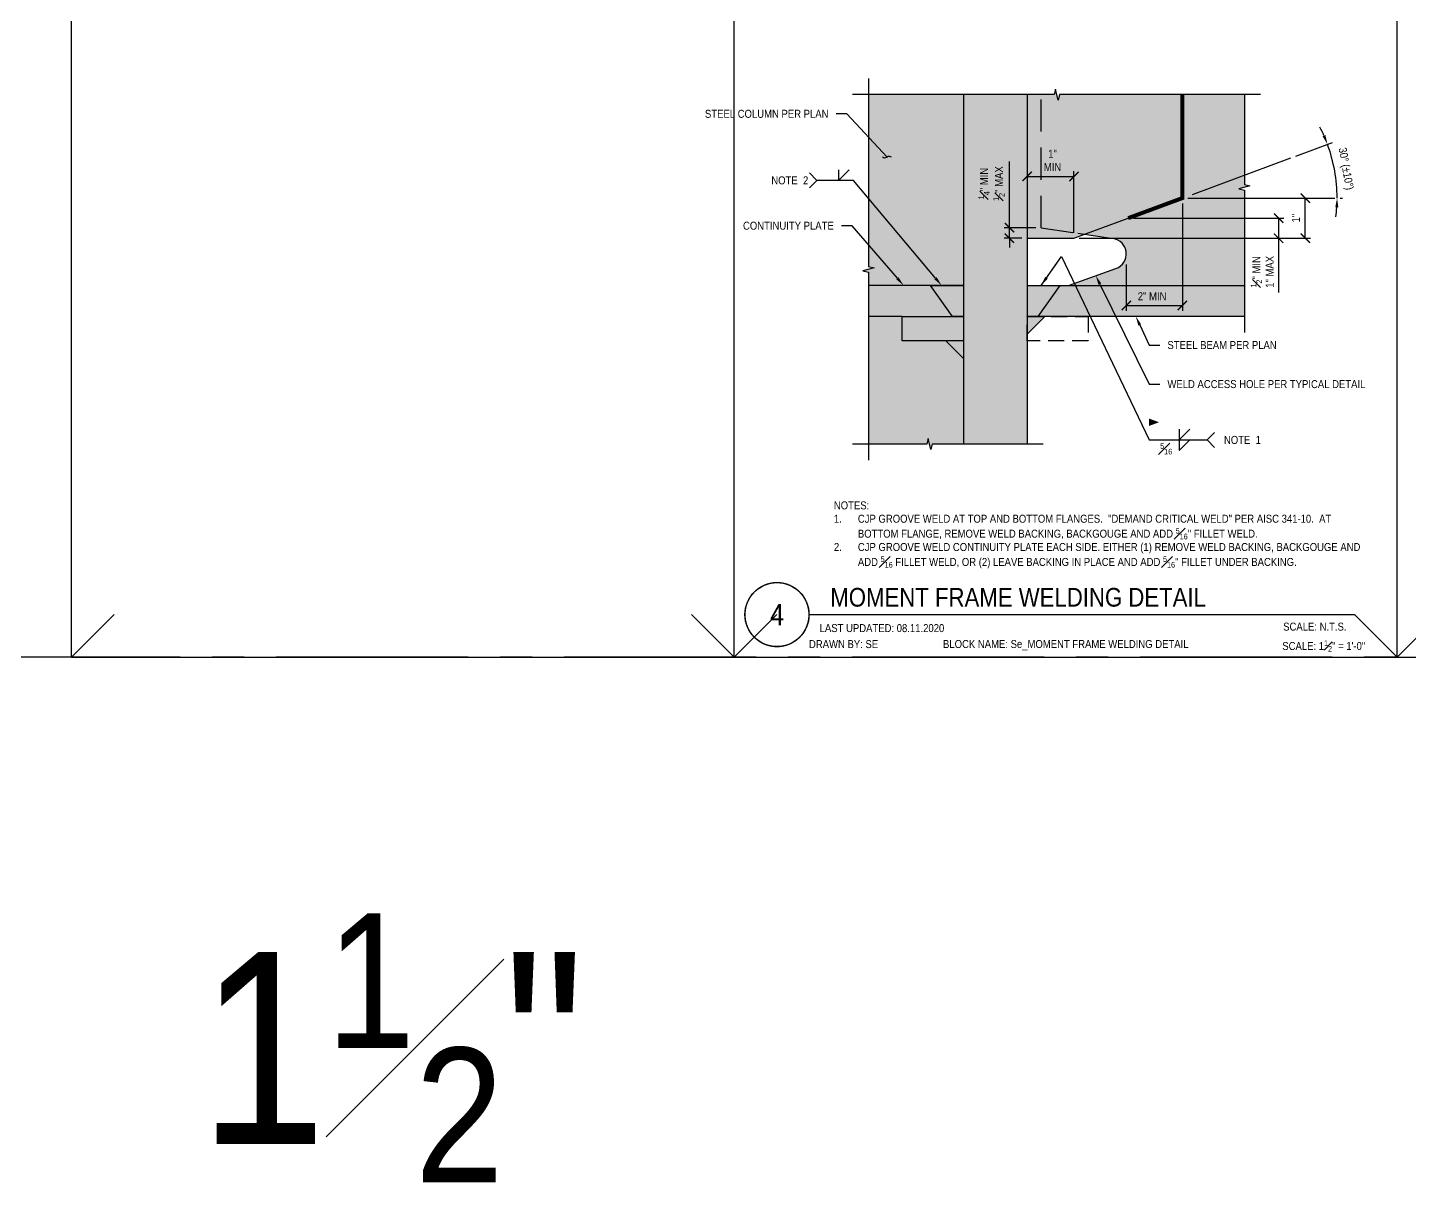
# Model space of a CAD drawing. Header units: inches. Extents: x -16404 to 14624, y -1591 to 16152.
# Drawn here: x 751.2 to 880.8, y 13150.8 to 13259 of the extents above; entities that cross this region are included whole.
import ezdxf
from ezdxf import colors
from ezdxf.entities.mleader import LeaderData, LeaderLine
from ezdxf.enums import TextEntityAlignment as Align
from ezdxf.math import Vec2, Vec3

# ---------------------------------------------------------------- set-up
doc = ezdxf.new("R2010")
doc.units = ezdxf.units.IN
doc.header["$LTSCALE"] = 24
doc.header["$MEASUREMENT"] = 0
for name, pattern in [('CENTER2', [1.125, 0.75, -0.125, 0.125, -0.125]), ('DASHED2', [0.375, 0.25, -0.125]), ('HIDDEN2', [0.1875, 0.125, -0.0625]), ('HIDDEN4', [0.09375, 0.0625, -0.03125])]:
    doc.linetypes.add(name, pattern=pattern)
doc.layers.get('0').update_dxf_attribs({"linetype": 'CONTINUOUS'})
doc.layers.get('DefPoints').update_dxf_attribs({"color": 251, "linetype": 'CONTINUOUS'})
doc.layers.add('DESIGNER COMMENTS', color=221, linetype='CONTINUOUS', plot=False)
doc.layers.add('S-ANNO-GRID-NONPLOT', color=251, linetype='CONTINUOUS', plot=False)
for name, color, linetype in [('S-ANNO-DIMS', 2, 'CONTINUOUS'), ('S-ANNO-NOTE', 4, 'CONTINUOUS'), ('S-BREAK', 2, 'CONTINUOUS'), ('S-STEEL', 4, 'CONTINUOUS'), ('S-TYP DETAIL BLOCKS', 1, 'CONTINUOUS')]:
    doc.layers.add(name, color=color, linetype=linetype)
doc.layers.add('S-HATCH2', color=2, linetype='CONTINUOUS', transparency=0.5)
doc.layers.add('S-POCHE-227', color=7, linetype='CONTINUOUS', true_color=0xe3e3e3, transparency=0.8)
doc.layers.add('S-POCHE-237', color=7, linetype='CONTINUOUS', true_color=0xededed, transparency=0.8)
doc.styles.add('Arial', font='arial.ttf', dxfattribs={"width": 0.85})
doc.dimstyles.new('DIM-8', dxfattribs={"dimscale": 8, "dimtxt": 0.09375, "dimasz": 0.109375, "dimexe": 0.0625, "dimexo": 0.0625, "dimgap": 0.0625, "dimtad": 1, "dimdec": 4, "dimzin": 11, "dimdsep": 46, "dimlunit": 4, "dimtxsty": 'Arial', "dimblk": 'ARCHTICK', "dimcen": 0.125, "dimclrd": 256, "dimclre": 256, "dimclrt": 4, "dimadec": 0, "dimazin": 0, "dimtfac": 0.75, "dimtdec": 4, "dimtmove": 0, "dimatfit": 3, "dimfxl": 1, "dimfrac": 1, "dimtolj": 1, "dimtzin": 0, "dimarcsym": 0})
doc.dimstyles.new('DIM-8$0', dxfattribs={"dimscale": 8, "dimtxt": 0.09375, "dimasz": 0.109375, "dimexe": 0.0625, "dimexo": 0.0625, "dimgap": 0.0625, "dimtad": 1, "dimdec": 4, "dimzin": 11, "dimdsep": 46, "dimlunit": 4, "dimtxsty": 'Arial', "dimblk1": 'ARCHTICK', "dimblk2": 'ARCHTICK', "dimsah": 1, "dimcen": 0.125, "dimdle": 0.0625, "dimclrd": 256, "dimclre": 256, "dimclrt": 4, "dimadec": 0, "dimazin": 0, "dimtfac": 1, "dimtdec": 4, "dimtmove": 0, "dimatfit": 3, "dimldrblk": 'ARCHTICK', "dimfxl": 1, "dimtolj": 1, "dimtzin": 11, "dimarcsym": 0})

# ---------------------------------------------------------------- blocks, each defined once
blk = doc.blocks.new('Se_24x36_DETAILS_GRID')
for p, q in [((-3.5066282411666e-15, 3.730349362740526e-14), (-3.5066282411666e-15, 7.66666666666671)), ((7.767424906270946, 4.707345624410664e-14), (7.767424906270946, 7.66666666666672)), ((15.53484981254195, 1.039168751049147e-13), (15.53484981254195, 7.666666666666777)), ((5.68e-14, 5.68e-14), (0.5000000000221121, 0.500000000022217)), ((7.767424906271003, 5.87e-14), (8.267424906293057, 0.5000000000222189)), ((15.53484981254195, 5.68e-14), (16.034849812564, 0.500000000022217)), ((3.552713678800501e-15, 6.039613253960852e-14), (7.767424906270949, 5.684341886080801e-14)), ((7.76742490627095, 6.039613253960852e-14), (15.5348498125419, 5.684341886080801e-14)), ((15.53484981254189, 6.039613253960852e-14), (23.30227471881284, 5.684341886080801e-14))]:
    blk.add_line(p, q)
at = {"linetype": 'DASHED2', "ltscale": 0.5}
for p, q in [((7.767424906270946, 5.599999999999999e-14), (7.267424906248898, 0.5000000000222162)), ((15.53484981254189, 5.599999999999999e-14), (15.03484981251985, 0.5000000000222162))]:
    blk.add_line(p, q, dxfattribs=at)
blk = doc.blocks.new('_ARCHTICK')
at = {"color": 0, "linetype": 'ByBlock', "const_width": 0.15}
blk.add_lwpolyline([(-0.5, -0.5), (0.5, 0.5)], dxfattribs=at)
blk = doc.blocks.new('*D2437')
at = {"layer": 'DefPoints', "color": 0, "transparency": 16777216}
for p in [(37.9997259724114, 39.03191208982207), (32.74344197618848, 33.30979605613356), (37.9997259724114, 28.95463539764023)]:
    blk.add_point(p, dxfattribs=at)
at = {"layer": 'S-ANNO-DIMS', "lineweight": -2, "transparency": 16777216}
for p, q in [((37.9997259724114, 38.53191208982207), (37.9997259724114, 28.45463539764023)), ((32.74344197618848, 32.80979605613356), (32.74344197618848, 28.45463539764023)), ((32.74344197618848, 28.95463539764023), (37.9997259724114, 28.95463539764023))]:
    blk.add_line(p, q, dxfattribs=at)
at = {"layer": 'S-ANNO-DIMS', "lineweight": -2, "transparency": 16777216, "xscale": 0.875, "yscale": 0.875, "zscale": 0.875, "rotation": 180}
blk.add_blockref('_ARCHTICK', (32.74344197618848, 28.95463539764023), dxfattribs=at)
at = {"layer": 'S-ANNO-DIMS', "lineweight": -2, "transparency": 16777216, "xscale": 0.875, "yscale": 0.875, "zscale": 0.875}
blk.add_blockref('_ARCHTICK', (37.9997259724114, 28.95463539764023), dxfattribs=at)
at = {"layer": 'S-ANNO-DIMS', "color": 4, "transparency": 16777216, "insert": (35.16238322696518, 29.83142598427052), "char_height": 0.75, "attachment_point": 5, "style": 'Arial'}
blk.add_mtext('\\A1;2" MIN', dxfattribs=at)
blk = doc.blocks.new('*D2438')
at = {"layer": 'DefPoints', "color": 0, "transparency": 16777216}
for p in [(23.4528803602916, 42.72303713787005), (27.83944909054117, 41.05899611879977), (27.83944909054117, 35.26725116109264)]:
    blk.add_point(p, dxfattribs=at)
at = {"layer": 'S-ANNO-DIMS', "lineweight": -2, "transparency": 16777216}
for p, q in [((23.4528803602916, 42.22303713787005), (23.4528803602916, 40.55899611879977)), ((27.83944909054117, 35.76725116109264), (27.83944909054117, 41.55899611879977)), ((23.4528803602916, 41.05899611879977), (27.83944909054117, 41.05899611879977))]:
    blk.add_line(p, q, dxfattribs=at)
at = {"layer": 'S-ANNO-DIMS', "lineweight": -2, "transparency": 16777216, "xscale": 0.875, "yscale": 0.875, "zscale": 0.875, "rotation": 180}
blk.add_blockref('_ARCHTICK', (23.4528803602916, 41.05899611879977), dxfattribs=at)
at = {"layer": 'S-ANNO-DIMS', "lineweight": -2, "transparency": 16777216, "xscale": 0.875, "yscale": 0.875, "zscale": 0.875}
blk.add_blockref('_ARCHTICK', (27.83944909054117, 41.05899611879977), dxfattribs=at)
at = {"layer": 'S-ANNO-DIMS', "color": 4, "transparency": 16777216, "insert": (25.83102235840124, 42.56053090734002), "char_height": 0.75, "attachment_point": 5, "style": 'Arial'}
blk.add_mtext('\\A1;1"\\PMIN', dxfattribs=at)
blk = doc.blocks.new('*D827')
at = {"layer": 'DefPoints', "color": 0, "transparency": 16777216}
for p in [(37.99972597241141, 39.03191208982209), (49.52124561709935, 39.03191208982209), (27.83944909054118, 35.26725116109266)]:
    blk.add_point(p, dxfattribs=at)
at = {"layer": 'S-ANNO-DIMS', "lineweight": -2, "transparency": 16777216}
for p, q in [((38.49972597241141, 39.03191208982209), (50.02124561709935, 39.03191208982209)), ((49.52124561709935, 35.26725116109267), (49.52124561709935, 39.03191208982209)), ((28.33944909054118, 35.26725116109266), (50.02124561709935, 35.26725116109267))]:
    blk.add_line(p, q, dxfattribs=at)
at = {"layer": 'S-ANNO-DIMS', "lineweight": -2, "transparency": 16777216, "xscale": 0.875, "yscale": 0.875, "zscale": 0.875}
for p, rotation in [((49.52124561709935, 39.03191208982209), 90), ((49.52124561709935, 35.26725116109267), 270)]:
    blk.add_blockref('_ARCHTICK', p, dxfattribs=dict(at, rotation=rotation))
at = {"layer": 'S-ANNO-DIMS', "color": 4, "transparency": 16777216, "insert": (48.64471082855909, 37.14958162545554), "char_height": 0.75, "attachment_point": 5, "rotation": 90, "style": 'Arial'}
blk.add_mtext('\\A1;1" ', dxfattribs=at)
blk = doc.blocks.new('*D2402')
at = {"layer": 'DefPoints', "color": 0, "transparency": 16777216}
for p in [(21.78672505661597, 36.25522661469769), (23.45288036029161, 35.26725116109266), (24.75007529930373, 36.25522661469769)]:
    blk.add_point(p, dxfattribs=at)
at = {"layer": 'S-ANNO-DIMS', "lineweight": -2, "transparency": 16777216}
for p, q in [((21.78672505661597, 36.25522661469769), (21.78672505661597, 42.46616679448942)), ((24.25007529930373, 36.25522661469769), (21.28672505661597, 36.25522661469769)), ((22.95288036029161, 35.26725116109266), (21.28672505661597, 35.26725116109266)), ((21.78672505661597, 35.26725116109266), (21.78672505661597, 36.25522661469769)), ((21.78672505661597, 35.26725116109266), (21.78672505661597, 34.39225116109266))]:
    blk.add_line(p, q, dxfattribs=at)
at = {"layer": 'S-ANNO-DIMS', "lineweight": -2, "transparency": 16777216, "xscale": 0.875, "yscale": 0.875, "zscale": 0.875}
for p, rotation in [((21.78672505661597, 36.25522661469769), 270), ((21.78672505661597, 35.26725116109266), 90)]:
    blk.add_blockref('_ARCHTICK', p, dxfattribs=dict(at, rotation=rotation))
at = {"layer": 'S-ANNO-DIMS', "color": 4, "transparency": 16777216, "insert": (20.10824620259142, 40.38986947184276), "char_height": 0.75, "attachment_point": 5, "rotation": 90, "style": 'Arial'}
blk.add_mtext('\\A1;{\\H0.7x;\\S1#4;}" MIN\\P{\\H0.7x;\\S1#2;}" MAX', dxfattribs=at)
blk = doc.blocks.new('*D2403')
at = {"layer": 'DefPoints', "color": 0, "transparency": 16777216}
for p in [(32.9195875314763, 37.14958162545555), (47.01714110279136, 37.14958162545555), (31.39376255844037, 35.26725116109266)]:
    blk.add_point(p, dxfattribs=at)
at = {"layer": 'S-ANNO-DIMS', "lineweight": -2, "transparency": 16777216}
for p, q in [((33.4195875314763, 37.14958162545555), (47.51714110279136, 37.14958162545555)), ((47.01714110279136, 37.14958162545555), (47.01714110279136, 35.26725116109266)), ((31.89376255844037, 35.26725116109266), (47.51714110279136, 35.26725116109266)), ((47.01714110279136, 35.26725116109266), (47.01714110279136, 30.17322178958478))]:
    blk.add_line(p, q, dxfattribs=at)
at = {"layer": 'S-ANNO-DIMS', "lineweight": -2, "transparency": 16777216, "xscale": 0.875, "yscale": 0.875, "zscale": 0.875}
for p, rotation in [((47.01714110279136, 37.14958162545555), 90), ((47.01714110279136, 35.26725116109266), 270)]:
    blk.add_blockref('_ARCHTICK', p, dxfattribs=dict(at, rotation=rotation))
at = {"layer": 'S-ANNO-DIMS', "color": 4, "transparency": 16777216, "insert": (45.488194276393, 32.11632278608886), "char_height": 0.75, "attachment_point": 5, "rotation": 90, "style": 'Arial'}
blk.add_mtext('\\A1;{\\H0.7x;\\S1#2;\\H1.4286x;" MIN\\P1" MAX}', dxfattribs=at)
blk = doc.blocks.new('_Integral')
at = {"color": 0, "linetype": 'ByBlock', "lineweight": -2}
for centre, start, end in [((0.44488802, -0.09133463), 101.9999999980396, 167.9999999799194), ((-0.44488802, 0.09133463), 282.0000000215427, 348.0000000034225)]:
    blk.add_arc(centre, 0.45416667, start, end, dxfattribs=at)
blk = doc.blocks.new('*D828')
at = {"layer": 'DefPoints', "color": 0, "transparency": 16777216}
for p in [(48.16000285428163, 42.7965730185515), (52.40206662531654, 40.74342792280225), (37.9997259724114, 39.03191208982207), (38.4997259724114, 39.03191208982207), (52.28593354994155, 39.03191208982207)]:
    blk.add_point(p, dxfattribs=at)
at = {"layer": 'S-ANNO-DIMS', "lineweight": -2, "transparency": 16777216}
for p, q in [((48.62885325221706, 42.97029493529142), (52.06868765331529, 44.24484781624895)), ((52.78593354994155, 39.03191208982209), (53.00340491014529, 39.03191208982209))]:
    blk.add_line(p, q, dxfattribs=at)
for start, end in [(23.78819936517335, 27.24535070605229), (1.272221872585407e-14, 20.33104802429441), (353.0856973182421, 356.5428486591211)]:
    blk.add_arc((37.9997259724114, 39.03191208982207), 14.5036789377339, start, end, dxfattribs=at)
at = {"layer": 'S-ANNO-DIMS', "transparency": 16777216}
for points in [[(51.40636980471183, 44.93684104125204), (51.1360550263448, 44.82729942796819), (51.59983725537986, 44.07112589950903)], [(52.33124377437218, 38.16170929481368), (52.6227777152275, 38.15291123969853), (52.50340491014529, 39.03191208982207)]]:
    blk.add_solid(points, dxfattribs=at)
at = {"layer": 'S-ANNO-DIMS', "color": 4, "transparency": 16777216, "insert": (53.25180303046157, 41.76672033930576), "char_height": 0.75, "attachment_point": 5, "rotation": 280.1655240121472, "style": 'Arial'}
blk.add_mtext('\\A1;30%%D (%%P10%%D)', dxfattribs=at)
blk = doc.blocks.new('*U318')
at = {"const_width": 0.1875}
for points in [[(-4.5, 1.695570592395378e-15, -1), (4.5, 1.479114197289397e-31, 3.732050807568883)], [(-4.5, 5.087936460698574e-16, 1), (4.5, 0, -3.732050807568883)]]:
    blk.add_lwpolyline(points, format="xyb", dxfattribs=at)
blk.add_lwpolyline([(4.5, 0), (81.20909887474863, 0)], dxfattribs=at)
blk.add_circle((0, 0), 4.5)
at = {"style": 'Arial', "width": 0.85}
for tag, p in [('DWG_TITLE_1', (7.5, 6.1875)), ('DWG_TITLE_2', (7.5, 2.4375))]:
    blk.add_attdef(tag, text='', height=2.625, dxfattribs=at).set_placement(p, align=Align.MIDDLE_LEFT)
blk.add_attdef('#', text='', height=3, dxfattribs=at).set_placement((0, 0), align=Align.MIDDLE_CENTER)
blk.add_attdef('SCALE', text='', height=1.125, dxfattribs=at).set_placement((80.08409887474863, -1.125), align=Align.TOP_RIGHT)
blk = doc.blocks.new('Se_MOMENT FRAME WELDING DETAIL')
at = {"layer": 'S-HATCH2'}
h = blk.add_hatch(color=256, dxfattribs=at)
h.paths.add_polyline_path([(17.47321891247702, 30.85083175097861), (14.37147985065167, 30.85083175097861), (16.45162979569795, 27.93847717936842), (17.47321891247338, 27.93847717936842)])
h.paths.add_polyline_path([(15.81666352507455, 25.66580705172782), (17.47321891247338, 24.00925166432535), (17.47321891247702, 25.66580705172782)])
h.paths.add_polyline_path([(23.4528803602916, 26.28192179196594), (25.10943574769044, 27.93847717936842), (23.4528803602916, 27.93847717936842)])
h.paths.add_polyline_path([(23.4528803602916, 27.93847717936842), (24.47446947707067, 27.93847717936842), (26.53948576835319, 30.85083175097861), (23.4528803602916, 30.85083175097861)])
at = {"layer": 'S-POCHE-227'}
h = blk.add_hatch(color=256, dxfattribs=at)
h.dxf.hatch_style = 1
h.paths.add_polyline_path([(23.4528803602916, 48.72303713787005), (17.47321891247702, 48.72303713787005), (17.47321891247702, 15.98344137968161), (23.4528803602916, 15.98344137968161)])
h = blk.add_hatch(color=256, dxfattribs=at)
h.dxf.hatch_style = 1
h.paths.add_polyline_path([(14.38661350441544, 30.85083175097861), (8.577082941956178, 30.85083175097861), (8.577082941956178, 27.93847717936842), (16.45162979569795, 27.93847717936842)])
h = blk.add_hatch(color=256, dxfattribs=at)
h.dxf.hatch_style = 1
h.paths.add_polyline_path([(43.81843672903051, 27.93847717936842), (43.81843672903051, 30.85083175097861), (26.53948576835319, 30.85083175097861), (24.47446947707067, 27.93847717936842)])
h = blk.add_hatch(color=256, dxfattribs=at)
h.dxf.hatch_style = 1
h.paths.add_polyline_path([(11.74627024920119, 27.93847717936842), (17.47321891247702, 27.93847717936842), (17.47321891247702, 25.66580705172782), (11.74627024920119, 25.66580705172782)])
at = {"layer": 'S-POCHE-237'}
h = blk.add_hatch(color=256, dxfattribs=at)
h.dxf.hatch_style = 1
h.paths.add_polyline_path([(37.9997259724114, 48.72303713787005), (26.4955840638213, 48.72303713787005), (26.36939287558926, 48.20413634257238), (26.11701049912153, 49.24193793316772), (25.99081931088949, 48.72303713787005), (24.75007529930372, 48.72303713787005), (24.75007529930372, 36.25522661469768), (28.18703983246087, 35.74411938444791), (28.85740192250341, 35.64443057247445), (37.9997259724114, 39.03191208982207)])
h = blk.add_hatch(color=256, dxfattribs=at)
h.dxf.hatch_style = 1
h.paths.add_polyline_path([(17.47321891247702, 48.72303713787005), (8.577082941956178, 48.72303713787005), (8.577082941956178, 32.60562163524082), (9.095983737253846, 32.47943044700696), (8.05818214665851, 32.22704807054288), (8.577082941956178, 32.10085688230902), (8.577082941956178, 30.56606187507532), (8.577082941956178, 30.85083175097861), (17.47321891247702, 30.85083175097861)])
h = blk.add_hatch(color=256, dxfattribs=at)
h.dxf.hatch_style = 1
h.paths.add_polyline_path([(23.4528803602916, 35.26725116109264), (27.83944909054117, 35.26725116109264), (28.85740192250159, 35.64443057247445), (28.18703983246087, 35.74411938444791), (24.75007529930372, 36.25522661469768), (24.75007529930372, 48.72303713787005), (23.4528803602916, 48.72303713787005)])
h = blk.add_hatch(color=256, dxfattribs=at)
h.dxf.hatch_style = 1
h.paths.add_polyline_path([(43.81843672903051, 39.78645636463443), (43.29953593373284, 39.91264755287011), (44.33733752432818, 40.1650299293342), (43.81843672903051, 40.29122111756624), (43.81843672903051, 48.72303713787005), (37.9997259724114, 48.72303713787005), (37.9997259724114, 39.03191208982207), (32.91958753147628, 37.14958162545554), (28.85740192250159, 35.64443057247445), (31.50036595945858, 35.25139828612009, -0.7811514810308562), (31.77395027248895, 32.43645447371455), (27.31131718660981, 30.85083175097861), (43.81843672903051, 30.85083175097861)])
h = blk.add_hatch(color=256, dxfattribs=at)
h.dxf.hatch_style = 1
h.paths.add_polyline_path([(17.47321891247702, 24.00925166432535), (15.81666352507455, 25.66580705172782), (11.74627024920119, 25.66580705172782), (11.74627024920119, 27.93847717936842), (8.577082941956178, 27.93847717936842), (8.577082941956178, 15.98344137968343), (14.04744224128081, 15.98344137967979), (14.17363342951285, 16.50234217497928), (14.42601580598057, 15.46454058438394), (14.55220699421261, 15.98344137967979), (17.47321891247702, 15.98344137968343)])
at = {"layer": 'S-ANNO-DIMS'}
for p, q in [((38.93742676828333, 39.37935592329995), (48.16000285428163, 42.7965730185515)), ((38.4997259724114, 39.03191208982207), (52.28593354994155, 39.03191208982207))]:
    blk.add_line(p, q, dxfattribs=at)
at = {"layer": 'S-ANNO-NOTE'}
for points in [[(5.778484178543295, 41.68604179153772), (5.778484178543295, 40.68604179153772), (6.778484178543295, 41.68604179153772)], [(3.041061952344535, 39.97893501035105), (3.748168733529383, 40.68604179153772), (3.041061952344535, 41.39314857272439)], [(17.47321891247702, 30.85083175097861), (17.47321891247702, 27.93847717936842), (16.45162979569795, 27.93847717936842), (14.38661350441544, 30.85083175097861), (17.47321891247702, 30.85083175097861)], [(37.68873353169329, 17.36587779897309), (37.68873353169329, 16.36587779897309), (38.68873353169329, 17.36587779897309)], [(41.02229589133276, 15.65877101778642), (40.31518911014791, 16.36587779897309), (41.02229589133276, 17.07298458015975)], [(37.68873353169329, 16.36587779897309), (37.68873353169329, 15.36587779897309), (38.68873353169329, 16.36587779897309)]]:
    blk.add_lwpolyline(points, dxfattribs=at)
blk.add_lwpolyline([(34.87815997378129, 16.36587779897309, 0, 0, 0), (34.87815997378129, 18.02385765564759, 0.6840402866509976, 0, 0), (35.81785259456592, 18.02385765564759, 0, 0, 0)], format="xyseb", dxfattribs=at)
at = {"layer": 'S-BREAK'}
for points in [[(45.31843672903051, 48.72303713787005), (26.4955840638213, 48.72303713787005), (26.36939287558926, 48.20413634257238), (26.11701049912153, 49.24193793316772), (25.99081931088949, 48.72303713787005), (7.077082941956178, 48.72303713787005)], [(8.577082941956178, 50.22303713787005), (8.577082941956178, 32.60562163524082), (9.095983737253846, 32.47943044700696), (8.05818214665851, 32.22704807054288), (8.577082941956178, 32.10085688230902), (8.577082941956178, 14.48344137968161)], [(43.81843672903051, 48.72303713787005), (43.81843672903051, 40.29122111756624), (44.33733752432818, 40.1650299293342), (43.29953593373284, 39.91264755287011), (43.81843672903051, 39.78645636463443), (43.81843672903051, 26.43847717936842)], [(24.9528803602916, 15.98344137968161), (14.55220699421261, 15.98344137968161), (14.42601580598057, 15.46454058438394), (14.17363342951285, 16.50234217497928), (14.04744224128081, 15.98344137968161), (7.077082941956178, 15.98344137968161)]]:
    blk.add_lwpolyline(points, dxfattribs=at)
at = {"layer": 'S-STEEL'}
for p, q in [((17.47321891247702, 48.72303713787005), (17.47321891247702, 15.98344137968343)), ((23.4528803602916, 48.72303713787005), (23.4528803602916, 15.98344137968343)), ((37.9997259724114, 39.03191208982207), (37.9997259724114, 48.72303713787005)), ((27.83944909054117, 35.26725116109264), (37.9997259724114, 39.03191208982207)), ((23.4528803602916, 35.26725116109264), (27.83944909054117, 35.26725116109264)), ((28.18703983246087, 35.74411938444791), (31.50036595945858, 35.25139828611827)), ((27.31131718660981, 30.85083175097861), (31.77395027248713, 32.43645447371273)), ((17.47321891247702, 30.85083175097861), (8.577082941956178, 30.85083175097861)), ((23.4528803602916, 30.85083175097861), (43.81855198049016, 30.85083175097861)), ((24.47446947707067, 27.93847717936842), (26.53948576835319, 30.85083175097861)), ((11.74627024920119, 27.93847717936842), (8.577082941956178, 27.93847717936842)), ((43.81843672903051, 27.93847717936842), (23.4528803602916, 27.93847717936842)), ((25.10943574769044, 27.93847717936842), (23.4528803602916, 26.28192179196594)), ((15.81666352507455, 25.66580705172782), (17.47321891247702, 24.00925166432535))]:
    blk.add_line(p, q, dxfattribs=at)
at = {"layer": 'S-STEEL', "color": 2, "linetype": 'HIDDEN2'}
for q in [(24.75007529930372, 48.72303713787005), (28.18703983246087, 35.74411938444791)]:
    blk.add_line((24.75007529930372, 36.25522661469768), q, dxfattribs=at)
at = {"layer": 'S-STEEL', "color": 1, "linetype": 'Continuous', "const_width": 0.375}
blk.add_lwpolyline([(37.9997259724114, 48.72303713787005), (37.9997259724114, 39.03191208982207), (32.91958753147628, 37.14958162545554)], dxfattribs=at)
at = {"layer": 'S-STEEL'}
blk.add_lwpolyline([(11.74627024920119, 27.93847717936842), (17.47321891247702, 27.93847717936842), (17.47321891247702, 25.66580705172782), (11.74627024920119, 25.66580705172782)], close=True, dxfattribs=at)
at = {"layer": 'S-STEEL', "linetype": 'HIDDEN4'}
blk.add_lwpolyline([(23.4528803602916, 27.93847717936842), (29.17982902356744, 27.93847717936842), (29.17982902356744, 25.66580705172782), (23.4528803602916, 25.66580705172782)], close=True, dxfattribs=at)
at = {"layer": 'S-STEEL'}
blk.add_arc((31.2859868712294, 33.80979605613356), 1.457455104959081, 289.5606865779176, 81.5415945876971, dxfattribs=at)
at = {"layer": 'DESIGNER COMMENTS', "char_height": 0.75, "style": 'Arial'}
for s, insert, width, attachment_point in [('\\A1;LAST UPDATED: 08.11.2020', (3.99989251376519, -0.8873430086659937), 11.64731070941337, 1), ('\\A1;DRAWN BY: SE', (2.99989251376519, -2.387343008665994), 6.442075375170532, 1), ('\\A1;BLOCK NAME: Se_MOMENT FRAME WELDING DETAIL', (27.06969962490894, -2.863095238279129), 22.98620054570259, 5), ('\\A1;SCALE: 1{\\H0.7x;\\S1#2;}" = 1\'-0"', (55.13939924999249, -2.416666666849778), 13.12496666549328, 3)]:
    blk.add_mtext(s, dxfattribs=dict(at, insert=insert, width=width, attachment_point=attachment_point))
at = {"layer": 'S-ANNO-DIMS', "color": 4, "char_height": 0.75, "attachment_point": 5, "style": 'Arial'}
for s, insert, width in [('NOTE  2', (1.201192489790628, 40.68604179153772), 4.367601459254274), ('NOTE  1', (43.63126269632266, 16.36587779897309), 6.173129143518508)]:
    blk.add_mtext(s, dxfattribs=dict(at, insert=insert, width=width))
at = {"layer": 'S-ANNO-NOTE', "char_height": 0.75, "style": 'Arial'}
for s, insert, width, attachment_point in [('\\A1;{\\H0.7x;\\S5#16;}', (37.04847588378107, 15.00905138525013), 2.438047194933461, 9), ('NOTES:{\\A1;\\C4;\\P\\pi-2.25,l2.25,t2.25;1.^ICJP GROOVE WELD AT TOP AND BOTTOM FLANGES.  "DEMAND CRITICAL WELD" PER AISC 341-10.  AT BOTTOM FLANGE, REMOVE WELD BACKING, BACKGOUGE AND ADD \\H0.7x;\\S5#16;\\H1.4286x;" FILLET WELD.\\P\\H0.99994x;2.^ICJP GROOVE WELD CONTINUITY PLATE EACH SIDE. EITHER (1) REMOVE WELD BACKING, BACKGOUGE AND ADD \\H0.7x;\\S5#16;\\H1.4286x; FILLET WELD, OR (2) LEAVE BACKING IN PLACE AND ADD \\H0.7x;\\S5#16;\\H1.4286x;" FILLET UNDER BACKING. }', (5.333644295642443, 4.333549999997558), 45.95962623305695, 7)]:
    blk.add_mtext(s, dxfattribs=dict(at, insert=insert, width=width, attachment_point=attachment_point))
at = {"layer": 'S-ANNO-DIMS'}
dim = blk.add_angular_dim_2l(base=(52.40206662531654, 40.74342792280225), line1=((37.9997259724114, 39.03191208982207), (48.16000285428163, 42.7965730185515)), line2=((38.4997259724114, 39.03191208982207), (52.28593354994155, 39.03191208982207)), text='30%%D (%%P10%%D)', dimstyle='DIM-8', override={"dimsah": 1}, dxfattribs=at)
dim.commit()
dim.dimension.update_dxf_attribs({"geometry": '*D828', "text_midpoint": (53.25180303046157, 41.76672033930576)})
for base, p1, p2, text, picture, middle in [((27.83944909054117, 41.05899611879977), (23.4528803602916, 42.72303713787005), (27.83944909054117, 35.26725116109264), '1"\\PMIN', '*D2438', (25.83102235840124, 41.05899611879977)), ((37.9997259724114, 28.95463539764023), (32.74344197618848, 33.30979605613356), (37.9997259724114, 39.03191208982207), '2" MIN', '*D2437', (35.16238322696518, 28.95463539764023))]:
    dim = blk.add_linear_dim(base=base, p1=p1, p2=p2, text=text, dimstyle='DIM-8$0', override={"dimblk": 'ARCHTICK', "dimsah": 0, "dimdle": 0, "dimtfac": 0.75, "dimfrac": 1, "dimtzin": 0}, dxfattribs=at)
    dim.commit()
    dim.dimension.update_dxf_attribs({"geometry": picture, "text_midpoint": middle, "dimtype": 160})
for base, p1, p2, text, picture, middle, dimtype in [((21.78672505661597, 36.25522661469769), (23.4528803602916, 35.26725116109264), (24.75007529930372, 36.25522661469768), '{\\H0.7x;\\S1#4;}" MIN\\P{\\H0.7x;\\S1#2;}" MAX', '*D2402', (21.78672505661598, 40.38986947184276), 160), ((49.52124561709935, 39.03191208982209), (27.83944909054117, 35.26725116109264), (37.9997259724114, 39.03191208982207), '1" ', '*D827', (49.52124561709934, 37.14958162545554), 128), ((47.01714110279136, 37.14958162545555), (31.39376255844036, 35.26725116109264), (32.91958753147628, 37.14958162545554), '{\\H0.7x;\\S1#2;\\H1.4286x;" MIN\\P1" MAX}', '*D2403', (47.01714110279136, 32.11632278608886), 160)]:
    dim = blk.add_linear_dim(base=base, p1=p1, p2=p2, angle=90, text=text, dimstyle='DIM-8$0', override={"dimblk": 'ARCHTICK', "dimsah": 0, "dimdle": 0, "dimtfac": 0.75, "dimfrac": 1, "dimtzin": 0}, dxfattribs=at)
    dim.commit()
    dim.dimension.update_dxf_attribs({"geometry": picture, "text_midpoint": middle, "dimtype": dimtype})
blk.add_leader([(24.75832401765729, 30.85083175097861), (26.66230118467138, 33.55112675441706), (34.87815997378129, 16.36587779897309), (40.31518911014791, 16.36587779897309)], dimstyle='DIM-8', dxfattribs=at)
at = {"layer": 'S-ANNO-NOTE'}
ml = blk.add_multileader_mtext('Standard', dxfattribs=at)
ml.set_content('STEEL COLUMN PER PLAN', color=4, style='Arial')
ml.set_leader_properties(color=2)
ml.set_arrow_properties(name='INTEGRAL')
ml.build(insert=Vec2(0, 0))
ml.multileader.update_dxf_attribs({"dogleg_length": 0.36, "arrow_head_size": 0.875, "scale": 8})
ctx = ml.context
ctx.base_point, ctx.scale, ctx.char_height, ctx.arrow_head_size, ctx.landing_gap_size, ctx.plane_origin = Vec3(-2.707294334353142, 46.92758644091919), 8, 0.75, 0.875, 0.72, Vec3(44.61002500265386, 345.7979130843287)
ctx.text_align_type = 2
notes = []
notes.append((ctx, [(0, (1, 1, 0), (6.547780699753275, 46.92758644091919), (-1, 0), 1.000000000000005, [(0, [(10.31498096102587, 42.87108542522219)], 0, [])])]))
ctx.mtext.insert, ctx.mtext.width, ctx.mtext.alignment, ctx.mtext.flow_direction = Vec3(4.827780699753021, 47.3028422390089), 6.862581855388813, 3, 5
ml = blk.add_multileader_mtext('Standard', dxfattribs=at)
ml.set_content('', color=4, style='Arial')
ml.set_leader_properties(color=2)
ml.build(insert=Vec2(0, 0))
ml.multileader.update_dxf_attribs({"dogleg_length": 1.214514073944883, "arrow_head_size": 0.875, "scale": 8})
ctx = ml.context
ctx.base_point, ctx.scale, ctx.char_height, ctx.arrow_head_size, ctx.landing_gap_size, ctx.plane_origin = Vec3(2.308168733529383, 40.68604179153772), 8, 0.75, 0.875, 0.72, Vec3(13.77579699967464, 28.533543578229)
ctx.text_align_type = 2
notes.append((ctx, [(0, (1, 1, 0), (7.185197869896001, 40.68604179153772), (-1, 0), 3.437029136366618, [(0, [(15.42460451471197, 30.85083175097861)], 0, [])])]))
ctx.mtext.insert, ctx.mtext.alignment, ctx.mtext.flow_direction = Vec3(3.028168733529128, 41.06104179153772), 3, 5
ml = blk.add_multileader_mtext('Standard', dxfattribs=at)
ml.set_content('{\\C4;CONTINUITY PLATE}', color=4, style='Arial')
ml.set_leader_properties(color=2)
ml.build(insert=Vec2(0, 0))
ml.multileader.update_dxf_attribs({"dogleg_length": 0.36, "arrow_head_size": 0.875, "scale": 8})
ctx = ml.context
ctx.base_point, ctx.scale, ctx.char_height, ctx.arrow_head_size, ctx.landing_gap_size, ctx.plane_origin = Vec3(-3.815516415818777, 36.43696940844347), 8, 0.75, 0.875, 0.72, Vec3(44.61002500265386, 335.3072960518548)
ctx.text_align_type = 2
notes.append((ctx, [(0, (1, 1, 0), (7.043310323608239, 36.43696940844347), (-1, 0), 1.000000000000005, [(0, [(11.86186305528463, 30.85083175097861)], 0, [])])]))
ctx.mtext.insert, ctx.mtext.width, ctx.mtext.alignment, ctx.mtext.flow_direction = Vec3(5.323310323607984, 36.81836436069534), 11.30636084605658, 3, 5
ml = blk.add_multileader_mtext('Standard', dxfattribs=at)
ml.set_content('{\\C4;WELD ACCESS HOLE PER TYPICAL DETAIL}', color=4, style='Arial')
ml.set_leader_properties(color=2)
ml.build(insert=Vec2(0, 0))
ml.multileader.update_dxf_attribs({"dogleg_length": 0.36, "arrow_head_size": 0.875, "scale": 8})
ctx = ml.context
ctx.base_point, ctx.scale, ctx.char_height, ctx.arrow_head_size, ctx.landing_gap_size, ctx.plane_origin = Vec3(35.8781599737813, 21.59542258258807), 8, 0.75, 0.875, 0.72, Vec3(-4.416408272947592, 323.4948233664563)
notes.append((ctx, [(0, (1, 1, 0), (34.87815997378129, 21.59542258258807), (1, 0), 1.000000000000005, [(0, [(29.8786357686804, 31.76302834027774)], 0, [])])]))
ctx.mtext.insert, ctx.mtext.width, ctx.mtext.flow_direction = Vec3(36.59815997378155, 21.97681753483994), 11.30636084605658, 5
ml = blk.add_multileader_mtext('Standard', dxfattribs=at)
ml.set_content('{\\C4;STEEL BEAM PER PLAN}', color=4, style='Arial')
ml.set_leader_properties(color=2)
ml.build(insert=Vec2(0, 0))
ml.multileader.update_dxf_attribs({"dogleg_length": 0.36, "arrow_head_size": 0.875, "scale": 8})
ctx = ml.context
ctx.base_point, ctx.scale, ctx.char_height, ctx.arrow_head_size, ctx.landing_gap_size, ctx.plane_origin = Vec3(35.8781599737813, 25.25315825855068), 8, 0.75, 0.875, 0.72, Vec3(-4.416408272947592, 327.1525590424189)
notes.append((ctx, [(0, (1, 1, 0), (34.87815997378129, 25.25315825855068), (1, 0), 1.000000000000005, [(0, [(33.63565854465924, 27.93847717936842)], 0, [])])]))
ctx.mtext.insert, ctx.mtext.width, ctx.mtext.flow_direction = Vec3(36.59815997378155, 25.63455321080255), 11.30636084605658, 5
for ctx, leaders in notes:
    for number, flags, end, landing, length, lines in leaders:
        leader = LeaderData()
        leader.index, (leader.has_last_leader_line, leader.has_dogleg_vector, leader.attachment_direction) = number, flags
        leader.last_leader_point, leader.dogleg_vector, leader.dogleg_length = Vec3(end), Vec3(landing), length
        for number, points, colour, breaks in lines:
            line = LeaderLine()
            line.index, line.vertices, line.color, line.breaks = number, Vec3.list(points), colors.encode_raw_color(colour), breaks
            leader.lines.append(line)
        ctx.leaders.append(leader)

msp = doc.modelspace()

# ---------------------------------------------------------------- linework, layer by layer
at = {"layer": 'S-ANNO-GRID-NONPLOT', "linetype": 'CENTER2'}
msp.add_line((3519.530475630434, 13200), (0, 13200), dxfattribs=at)

# ---------------------------------------------------------------- block references
at = {"layer": 'S-ANNO-GRID-NONPLOT', "xscale": 8, "yscale": 8, "zscale": 8}
msp.add_blockref('Se_24x36_DETAILS_GRID', (755.3484981254205, 13200), dxfattribs=at)
at = {"layer": 'S-ANNO-NOTE', "xscale": 0.6666666666666666, "yscale": 0.6666666666666666, "zscale": 0.6666666666666666}
msp.add_blockref('*U318', (821.4878973757654, 13204.00000000018), dxfattribs=at).add_auto_attribs({'#': '4', 'DWG_TITLE_2': 'MOMENT FRAME WELDING DETAIL', 'SCALE': 'SCALE: N.T.S.'})
at = {"layer": 'S-TYP DETAIL BLOCKS'}
msp.add_blockref('Se_MOMENT FRAME WELDING DETAIL', (821.4878973757654, 13204.00000000018), dxfattribs=at)

# ---------------------------------------------------------------- texts
at = {"layer": 'S-ANNO-GRID-NONPLOT', "color": 191, "insert": (767.3484981254205, 13176), "char_height": 18, "width": 59.09758776434683, "attachment_point": 1, "style": 'Arial'}
msp.add_mtext('\\A1;1{\\H0.7x;\\S1#2;}"', dxfattribs=at)

doc.saveas('drawing.dxf')
